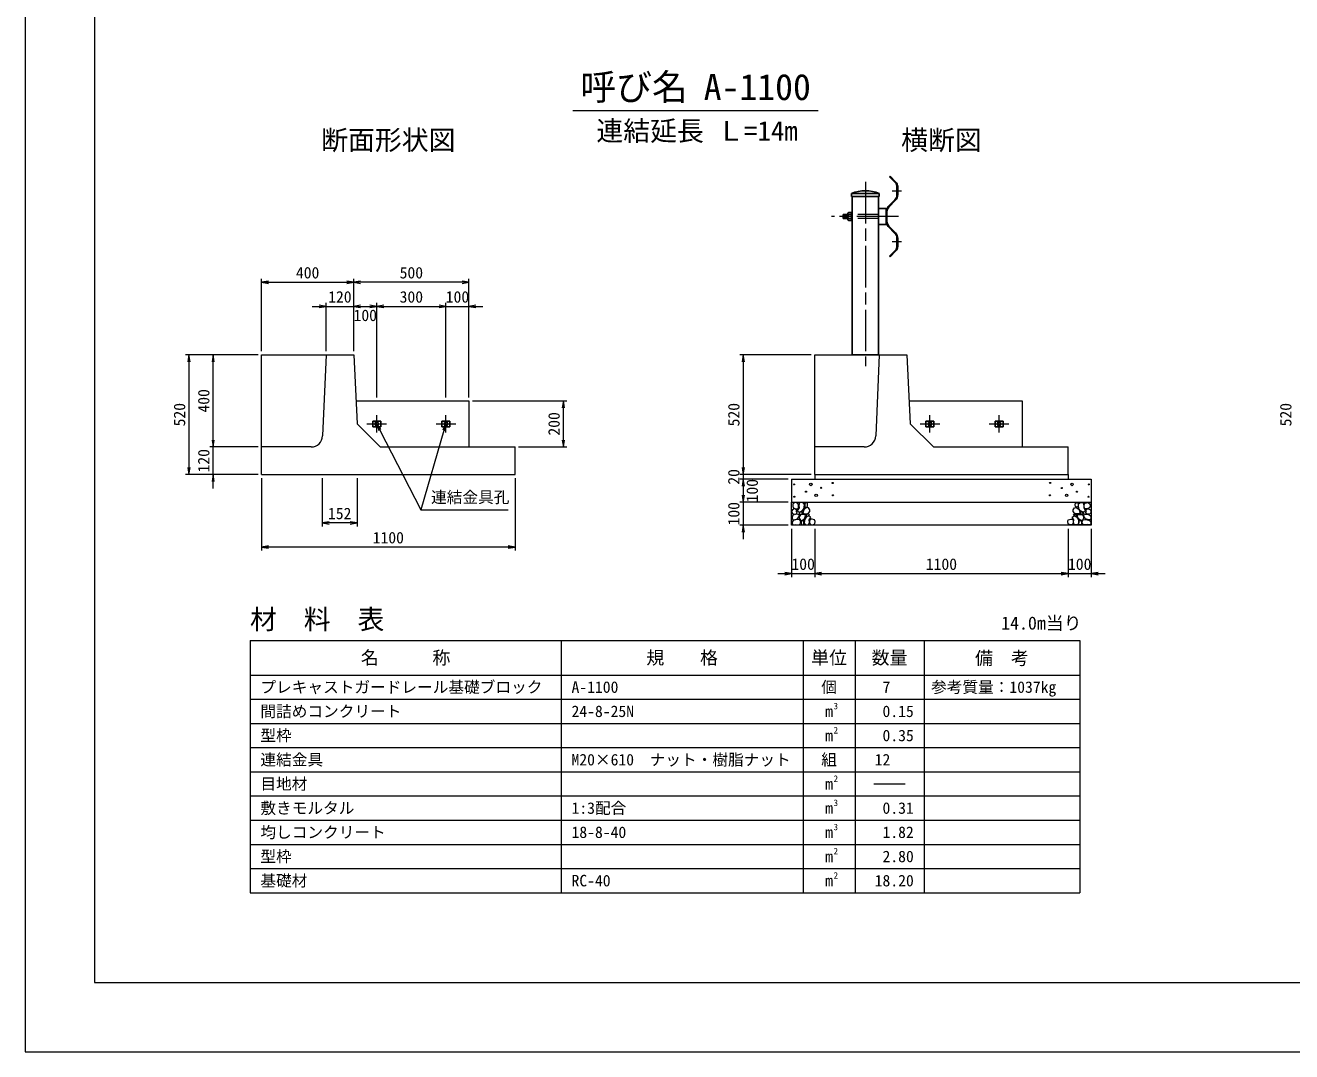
# Model space of a CAD drawing. Units: millimetres at full size, sheet at 1:15. Extents: x 0 to 12615, y 0 to 8910.
# Drawn here: x 0 to 5495, y 0 to 4455 of the extents above; entities that cross this region are included whole.
import ezdxf
from ezdxf.enums import TextEntityAlignment as Align

# ---------------------------------------------------------------- set-up
doc = ezdxf.new("R2010")
doc.units = ezdxf.units.MM
doc.header["$LTSCALE"] = 15
doc.linetypes.add('CHAIN', pattern=[18.5, 12, -1.5, 3.5, -1.5])
doc.linetypes.add('DASHED_SPACED', pattern=[12, 6, -6])
for name, color, linetype, lineweight in [('D-BMK', 2, 'CHAIN', 13), ('D-DCR-HCHn', 4, 'Continuous', 9), ('D-MTR-FRAM', 7, 'Continuous', 13), ('D-MTR-LINE', 7, 'Continuous', 13), ('D-STR-DIM', 7, 'Continuous', 13), ('D-STR-STRn', 1, 'Continuous', 25), ('D-STR-TXT', 7, 'Continuous', 13), ('D-TTL', 2, 'Continuous', 13), ('D-TTL-TXT', 7, 'Continuous', 13)]:
    doc.layers.add(name, color=color, linetype=linetype, lineweight=lineweight)
doc.layers.add('D-MTR', color=7, linetype='Continuous')
doc.layers.add('D-MTR-TXT', color=7, linetype='Continuous')
doc.styles.add('ＭＳ ゴシック', font='')
doc.styles.get('ＭＳ ゴシック').set_extended_font_data('MS Gothic')

# ---------------------------------------------------------------- blocks, each defined once
blk = doc.blocks.new('open_arrow')
at = {"color": 0, "linetype": 'Continuous', "lineweight": -2}
blk.add_lwpolyline([(7.5, 1.25), (0, 0), (7.5, -1.25)], dxfattribs=at)

msp = doc.modelspace()

# ---------------------------------------------------------------- linework, layer by layer
at = {"layer": 'D-BMK'}
for p, q in [((3645.02, 3775), (3645.02, 2975)), ((3801.91, 3734.5), (3761.97, 3734.5)), ((3788.37, 3625), (3498.67, 3625)), ((3801.91, 3515.5), (3761.97, 3515.5)), ((1525.02, 2687.5), (1525.02, 2762.5)), ((1825.02, 2687.5), (1825.02, 2762.5)), ((3925.02, 2687.5), (3925.02, 2762.5)), ((4225.02, 2687.5), (4225.02, 2762.5)), ((1482.52, 2725), (1567.52, 2725)), ((1782.52, 2725), (1867.52, 2725)), ((3882.52, 2725), (3967.52, 2725)), ((4182.52, 2725), (4267.52, 2725))]:
    msp.add_line(p, q, dxfattribs=at)
at = {"layer": 'D-DCR-HCHn'}
for points in [[(3350.62, 2380.8), (3340.22, 2383.11), (3330.98, 2378.49), (3329.82, 2368.08), (3332.13, 2359.99), (3343.69, 2356.53), (3351.78, 2356.53), (3355.25, 2362.31), (3355.25, 2375.02)], [(3359.87, 2381.95), (3356.4, 2371.55), (3357.56, 2359.99), (3349.47, 2347.28), (3359.87, 2341.5), (3371.43, 2347.28), (3378.36, 2356.53), (3380.67, 2371.55), (3378.36, 2379.64), (3371.43, 2383.11)], [(3381.83, 2379.64), (3381.83, 2365.77), (3387.61, 2362.31), (3393.39, 2365.77), (3394.54, 2373.86), (3393.39, 2380.8), (3385.3, 2383.11)], [(4568.22, 2379.64), (4568.22, 2365.77), (4562.44, 2362.31), (4556.66, 2365.77), (4555.51, 2373.86), (4556.66, 2380.8), (4564.75, 2383.11)], [(4590.18, 2381.95), (4593.65, 2371.55), (4592.49, 2359.99), (4600.58, 2347.28), (4590.18, 2341.5), (4578.62, 2347.28), (4571.69, 2356.53), (4569.38, 2371.55), (4571.69, 2379.64), (4578.62, 2383.11)], [(4599.43, 2380.8), (4609.83, 2383.11), (4619.07, 2378.49), (4620.23, 2368.08), (4617.92, 2359.99), (4606.36, 2356.53), (4598.27, 2356.53), (4594.8, 2362.31), (4594.8, 2375.02)], [(3328.67, 2351.9), (3325.2, 2341.5), (3329.82, 2334.57), (3341.38, 2333.41), (3349.27, 2336.8), (3346, 2344.97), (3348.31, 2349.59), (3343.69, 2354.22), (3336.76, 2356.53)], [(3350.6, 2313.5), (3359.16, 2326.35), (3358.09, 2329.56), (3346.32, 2332.77), (3335.62, 2331.7), (3328.13, 2325.28), (3327.06, 2317.78), (3328.13, 2310.29), (3336.69, 2308.15)], [(3354.88, 2286.75), (3362.37, 2289.96), (3364.51, 2300.66), (3360.23, 2308.15), (3352.74, 2310.29), (3343.11, 2309.22), (3332.41, 2304.94), (3327.06, 2298.52), (3327.06, 2291.03), (3330.27, 2286.75), (3343.11, 2287.82)], [(3362.18, 2341.5), (3356.4, 2336.88), (3358.71, 2333.41), (3366.8, 2333.41), (3370.27, 2334.57), (3372.58, 2339.19), (3369.12, 2342.66)], [(3380.57, 2313.5), (3385.92, 2326.35), (3381.64, 2331.7), (3368.79, 2331.7), (3363.44, 2329.56), (3358.09, 2322.07), (3358.09, 2315.64), (3363.44, 2307.08), (3369.86, 2306.01)], [(3379.52, 2354.22), (3373.74, 2340.35), (3378.36, 2334.57), (3392.23, 2334.57), (3398.01, 2336.88), (3403.79, 2344.97), (3403.79, 2351.9), (3398.01, 2361.15), (3391.07, 2362.31)], [(3398.76, 2287.82), (3401.97, 2297.45), (3400.9, 2308.15), (3408.39, 2319.93), (3398.76, 2325.28), (3388.06, 2319.93), (3381.64, 2311.36), (3379.5, 2297.45), (3381.64, 2289.96), (3388.06, 2286.75)], [(3396.62, 2325.28), (3401.97, 2329.56), (3399.83, 2332.77), (3392.34, 2332.77), (3389.13, 2331.7), (3386.99, 2327.42), (3390.2, 2324.21)], [(3407.32, 2288.89), (3416.95, 2286.75), (3425.51, 2291.03), (3426.58, 2300.66), (3424.44, 2308.15), (3413.74, 2311.36), (3406.25, 2311.36), (3403.04, 2306.01), (3403.04, 2294.24)], [(4542.73, 2288.89), (4533.1, 2286.75), (4524.54, 2291.03), (4523.47, 2300.66), (4525.61, 2308.15), (4536.31, 2311.36), (4543.8, 2311.36), (4547.01, 2306.01), (4547.01, 2294.24)], [(4551.29, 2287.82), (4548.08, 2297.45), (4549.15, 2308.15), (4541.66, 2319.93), (4551.29, 2325.28), (4561.99, 2319.93), (4568.41, 2311.36), (4570.55, 2297.45), (4568.41, 2289.96), (4561.99, 2286.75)], [(4570.53, 2354.22), (4576.31, 2340.35), (4571.69, 2334.57), (4557.82, 2334.57), (4552.04, 2336.88), (4546.26, 2344.97), (4546.26, 2351.9), (4552.04, 2361.15), (4558.98, 2362.31)], [(4553.43, 2325.28), (4548.08, 2329.56), (4550.22, 2332.77), (4557.71, 2332.77), (4560.92, 2331.7), (4563.06, 2327.42), (4559.85, 2324.21)], [(4569.48, 2313.5), (4564.13, 2326.35), (4568.41, 2331.7), (4581.26, 2331.7), (4586.61, 2329.56), (4591.96, 2322.07), (4591.96, 2315.64), (4586.61, 2307.08), (4580.19, 2306.01)], [(4587.87, 2341.5), (4593.65, 2336.88), (4591.34, 2333.41), (4583.25, 2333.41), (4579.78, 2334.57), (4577.47, 2339.19), (4580.93, 2342.66)], [(4595.17, 2286.75), (4587.68, 2289.96), (4585.54, 2300.66), (4589.82, 2308.15), (4597.31, 2310.29), (4606.94, 2309.22), (4617.64, 2304.94), (4622.99, 2298.52), (4622.99, 2291.03), (4619.78, 2286.75), (4606.94, 2287.82)], [(4599.45, 2313.5), (4590.89, 2326.35), (4591.96, 2329.56), (4603.73, 2332.77), (4614.43, 2331.7), (4621.92, 2325.28), (4622.99, 2317.78), (4621.92, 2310.29), (4613.36, 2308.15)], [(4621.38, 2351.9), (4624.85, 2341.5), (4620.23, 2334.57), (4608.67, 2333.41), (4600.78, 2336.8), (4604.05, 2344.97), (4601.74, 2349.59), (4606.36, 2354.22), (4613.29, 2356.53)], [(3378.43, 2289.96), (3378.43, 2302.8), (3373.07, 2306.01), (3367.72, 2302.8), (3366.65, 2295.31), (3367.72, 2288.89), (3375.22, 2286.75)], [(4571.62, 2289.96), (4571.62, 2302.8), (4576.97, 2306.01), (4582.33, 2302.8), (4583.4, 2295.31), (4582.33, 2288.89), (4574.83, 2286.75)]]:
    msp.add_lwpolyline(points, close=True, dxfattribs=at)
for centre, radius in [((3335.75, 2462.43), 2.25), ((3387.32, 2430.76), 2.25), ((3408.36, 2462.43), 5.62), ((3431.69, 2414.97), 5.62), ((3453.71, 2447.35), 2.25), ((3503.16, 2468.48), 2.25), ((4446.89, 2468.48), 2.25), ((4497.32, 2446.64), 2.25), ((4518.36, 2414.97), 5.62), ((4541.69, 2462.43), 5.62), ((4562.73, 2430.76), 2.25), ((4614.3, 2462.43), 2.25), ((3336.89, 2408.92), 2.25), ((3504.3, 2414.97), 2.25), ((4445.75, 2414.97), 2.25), ((4613.16, 2408.92), 2.25)]:
    msp.add_circle(centre, radius, dxfattribs=at)
at = {"layer": 'D-MTR-FRAM'}
for p, q in [((975.02, 1785), (4575.02, 1785)), ((975.02, 1785), (975.02, 690)), ((3900.02, 1785), (3900.02, 690)), ((4575.02, 1785), (4575.02, 690)), ((975.02, 690), (4575.02, 690))]:
    msp.add_line(p, q, dxfattribs=at)
at = {"layer": 'D-MTR-LINE'}
for p, q in [((2325.02, 1785), (2325.02, 690)), ((3375.02, 1785), (3375.02, 690)), ((3600.02, 1785), (3600.02, 690)), ((975.02, 1635), (4575.02, 1635)), ((975.02, 1530), (4575.02, 1530)), ((975.02, 1425), (4575.02, 1425)), ((975.02, 1320), (4575.02, 1320)), ((975.02, 1215), (4575.02, 1215)), ((3681.72, 1162.5), (3818.32, 1162.5)), ((975.02, 1110), (4575.02, 1110)), ((975.02, 1005), (4575.02, 1005)), ((975.02, 900), (4575.02, 900)), ((975.02, 795), (4575.02, 795))]:
    msp.add_line(p, q, dxfattribs=at)
at = {"layer": 'D-STR-DIM'}
for p, q in [((1025.02, 3040), (1025.02, 3355)), ((1425.02, 3040), (1425.02, 3355)), ((1425.02, 3040), (1425.02, 3355)), ((1925.02, 2840), (1925.02, 3355)), ((1025.02, 3340), (1425.02, 3340)), ((1925.02, 3340), (1425.02, 3340)), ((1305.02, 3040), (1305.02, 3250)), ((1425.02, 3040), (1425.02, 3250)), ((1425.02, 3040), (1425.02, 3250)), ((1525.02, 2840), (1525.02, 3250)), ((1525.02, 2840), (1525.02, 3250)), ((1825.02, 2840), (1825.02, 3250)), ((1825.02, 2840), (1825.02, 3250)), ((1925.02, 2840), (1925.02, 3250)), ((1245.02, 3235), (1485.02, 3235)), ((1425.02, 3235), (1525.02, 3235)), ((1525.02, 3235), (1825.02, 3235)), ((1765.02, 3235), (1985.02, 3235)), ((1010.02, 3025), (695.02, 3025)), ((710.02, 3025), (710.02, 2505)), ((1010.02, 3025), (800.02, 3025)), ((815.02, 2625), (815.02, 3025)), ((3410.02, 3025), (3100.02, 3025)), ((3115.02, 3025), (3115.02, 2505)), ((1940.02, 2825), (2350.02, 2825)), ((2335.02, 2625), (2335.02, 2825)), ((815.02, 2445), (815.02, 2685)), ((1010.02, 2625), (800.02, 2625)), ((1010.02, 2625), (800.02, 2625)), ((2140.02, 2625), (2350.02, 2625)), ((3115.02, 2565), (3115.02, 2425)), ((1010.02, 2505), (695.02, 2505)), ((1010.02, 2505), (800.02, 2505)), ((1025.02, 2490), (1025.02, 2175)), ((1288.02, 2490), (1288.02, 2280)), ((1440.02, 2490), (1440.02, 2280)), ((2125.02, 2490), (2125.02, 2175)), ((3410.02, 2505), (3100.02, 2505)), ((3410.02, 2505), (3100.02, 2505)), ((3310.02, 2485), (3100.02, 2485)), ((3310.02, 2485), (3100.02, 2485)), ((3115.02, 2485), (3115.02, 2385)), ((3115.02, 2445), (3115.02, 2225)), ((3310.02, 2385), (3100.02, 2385)), ((3310.02, 2385), (3100.02, 2385)), ((1440.02, 2295), (1288.02, 2295)), ((3310.02, 2285), (3100.02, 2285)), ((3325.02, 2270), (3325.02, 2060)), ((3425.02, 2270), (3425.02, 2060)), ((3425.02, 2270), (3425.02, 2060)), ((4525.02, 2270), (4525.02, 2060)), ((4525.02, 2270), (4525.02, 2060)), ((4625.02, 2270), (4625.02, 2060)), ((2125.02, 2190), (1025.02, 2190)), ((3265.02, 2075), (3485.02, 2075)), ((3425.02, 2075), (4525.02, 2075)), ((4465.02, 2075), (4685.02, 2075))]:
    msp.add_line(p, q, dxfattribs=at)
at = {"layer": 'D-STR-STRn'}
for p, q in [((3752.18, 3800), (3749.95, 3797.7)), ((3749.95, 3797.7), (3775.41, 3771.34)), ((3752.18, 3800), (3777.71, 3773.56)), ((3781.97, 3719.32), (3781.97, 3755.08)), ((3785.17, 3719.32), (3785.17, 3755.08)), ((3584.87, 3725), (3584.87, 3712.5)), ((3705.17, 3725), (3584.87, 3725)), ((3705.17, 3712.5), (3584.87, 3712.5)), ((3587.87, 3712.5), (3587.87, 3025)), ((3702.17, 3712.5), (3702.17, 3660)), ((3705.17, 3725), (3705.17, 3712.5)), ((3773.44, 3698.2), (3744.61, 3668.34)), ((3775.74, 3695.98), (3746.91, 3666.12)), ((3548.67, 3634), (3568.67, 3634)), ((3548.67, 3634), (3548.67, 3616)), ((3551.17, 3634), (3551.17, 3616)), ((3553.67, 3634), (3553.67, 3616)), ((3556.17, 3634), (3556.17, 3616)), ((3558.67, 3634), (3558.67, 3616)), ((3561.17, 3634), (3561.17, 3616)), ((3563.67, 3634), (3563.67, 3616)), ((3566.17, 3634), (3566.17, 3616)), ((3568.67, 3611.98), (3568.67, 3638.02)), ((3568.67, 3634), (3568.67, 3616)), ((3584.67, 3642.31), (3572.14, 3642.31)), ((3584.67, 3633.63), (3572.14, 3633.63)), ((3587.87, 3643.5), (3584.67, 3643.5)), ((3584.67, 3643.5), (3584.67, 3606.5)), ((3584.67, 3607.69), (3584.67, 3642.31)), ((3587.87, 3636), (3584.67, 3636)), ((3587.87, 3643.5), (3587.87, 3606.5)), ((3702.17, 3660), (3702.17, 3590)), ((3735.17, 3660), (3702.17, 3660)), ((3735.17, 3660), (3735.17, 3590)), ((3735.17, 3605), (3735.17, 3645)), ((3738.37, 3605), (3738.37, 3645)), ((3738.37, 3607.69), (3738.37, 3642.31)), ((3548.67, 3616), (3568.67, 3616)), ((3584.67, 3616.37), (3572.14, 3616.37)), ((3584.67, 3607.69), (3572.14, 3607.69)), ((3587.87, 3614), (3584.67, 3614)), ((3587.87, 3606.5), (3584.67, 3606.5)), ((3735.17, 3590), (3702.17, 3590)), ((3702.17, 3590), (3702.17, 3025)), ((3773.44, 3551.8), (3744.61, 3581.66)), ((3775.74, 3554.02), (3746.91, 3583.88)), ((3781.97, 3530.68), (3781.97, 3494.92)), ((3785.17, 3530.68), (3785.17, 3494.92)), ((3749.95, 3452.3), (3775.41, 3478.66)), ((3752.18, 3450), (3777.71, 3476.44)), ((3752.18, 3450), (3749.95, 3452.3)), ((3702.17, 3025), (3587.87, 3025)), ((1507.52, 2737.5), (1507.52, 2712.5)), ((1507.52, 2737.5), (1542.52, 2737.5)), ((1507.52, 2712.5), (1542.52, 2712.5)), ((1542.52, 2737.5), (1542.52, 2712.5)), ((1807.52, 2737.5), (1807.52, 2712.5)), ((1807.52, 2737.5), (1842.52, 2737.5)), ((1807.52, 2712.5), (1842.52, 2712.5)), ((1842.52, 2737.5), (1842.52, 2712.5)), ((3907.52, 2737.5), (3907.52, 2712.5)), ((3907.52, 2737.5), (3942.52, 2737.5)), ((3907.52, 2712.5), (3942.52, 2712.5)), ((3942.52, 2737.5), (3942.52, 2712.5)), ((4207.52, 2737.5), (4207.52, 2712.5)), ((4207.52, 2737.5), (4242.52, 2737.5)), ((4207.52, 2712.5), (4242.52, 2712.5)), ((4242.52, 2737.5), (4242.52, 2712.5))]:
    msp.add_line(p, q, dxfattribs=at)
at = {"layer": 'D-STR-STRn', "linetype": 'DASHED_SPACED', "lineweight": 13}
for p, q in [((3702.17, 3634.23), (3587.87, 3634.23)), ((3702.17, 3615.77), (3587.87, 3615.77))]:
    msp.add_line(p, q, dxfattribs=at)
at = {"layer": 'D-STR-STRn', "lineweight": 13}
for p, q in [((1025.02, 2625), (1025.02, 3025)), ((1025.02, 3025), (1345.02, 3025)), ((1305.02, 3025), (1290.06, 2672.88)), ((1345.02, 3025), (1425.02, 3025)), ((1425.02, 3025), (1440.02, 2725)), ((3425.02, 2625), (3425.02, 3025)), ((3425.02, 3025), (3745.02, 3025)), ((3705.02, 3025), (3690.06, 2672.88)), ((3745.02, 3025), (3825.02, 3025)), ((3825.02, 3025), (3840.02, 2725)), ((1435.02, 2825), (1925.02, 2825)), ((1925.02, 2825), (1925.02, 2625)), ((3835.02, 2825), (4325.02, 2825)), ((4325.02, 2825), (4325.02, 2625)), ((1440.02, 2725), (1540.02, 2625)), ((3840.02, 2725), (3940.02, 2625)), ((1240.1, 2625), (1025.02, 2625)), ((1025.02, 2505), (1025.02, 2625)), ((1540.02, 2625), (2125.02, 2625)), ((2125.02, 2505), (2125.02, 2625)), ((3640.1, 2625), (3425.02, 2625)), ((3425.02, 2505), (3425.02, 2625)), ((3940.02, 2625), (4525.02, 2625)), ((4525.02, 2505), (4525.02, 2625)), ((1025.02, 2505), (2125.02, 2505)), ((3325.02, 2485), (4625.02, 2485)), ((3325.02, 2485), (3325.02, 2385)), ((3425.02, 2505), (4525.02, 2505)), ((3425.02, 2505), (3425.02, 2485)), ((4525.02, 2505), (4525.02, 2485)), ((4625.02, 2485), (4625.02, 2385)), ((3325.02, 2285), (3325.02, 2385)), ((3325.02, 2385), (4625.02, 2385)), ((4625.02, 2385), (4625.02, 2285)), ((4625.02, 2285), (3325.02, 2285))]:
    msp.add_line(p, q, dxfattribs=at)
at = {"layer": 'D-STR-STRn'}
for centre in [(1525.02, 2725), (1825.02, 2725), (3925.02, 2725), (4225.02, 2725)]:
    msp.add_circle(centre, 8, dxfattribs=at)
for centre, radius, start, end in [((3645.02, 3580.25), 156.75, 67.4351, 112.5649), ((3758.57, 3755.08), 23.4, 0, 44), ((3758.57, 3755.08), 26.6, 0, 44), ((3751.57, 3719.32), 30.4, 316, 0), ((3751.57, 3719.32), 33.6, 316, 0), ((3573.12, 3637.97), 4.45, 102.80038, 257.19962), ((3581.17, 3625), 12.5, 136.3091, 223.6909), ((3768.77, 3645), 33.6, 136, 180), ((3768.77, 3645), 30.4, 136, 180), ((3573.12, 3612.03), 4.45, 102.80038, 257.19962), ((3768.77, 3605), 33.6, 180, 224), ((3768.77, 3605), 30.4, 180, 224), ((3751.57, 3530.68), 30.4, 0, 44), ((3751.57, 3530.68), 33.6, 0, 44), ((3758.57, 3494.92), 23.4, 316, 0), ((3758.57, 3494.92), 26.6, 316, 0)]:
    msp.add_arc(centre, radius, start, end, dxfattribs=at)
at = {"layer": 'D-STR-STRn', "lineweight": 13}
for centre in [(1240.1, 2675), (3640.1, 2675)]:
    msp.add_arc(centre, 50, 270, 357.56639, dxfattribs=at)
at = {"layer": 'D-STR-TXT'}
for points in [[(1525.02, 2725), (1538.67, 2698.28), (1715.57, 2351.92), (2095.02, 2351.92)], [(1825.02, 2725), (1816.58, 2696.21), (1715.57, 2351.92)]]:
    msp.add_lwpolyline(points, dxfattribs=at)
at = {"layer": 'D-TTL'}
for points in [[(0.02, 0), (12615.02, 0), (12615.02, 8910), (0.02, 8910)], [(300.02, 300), (12315.02, 300), (12315.02, 8610), (300.02, 8610)]]:
    msp.add_lwpolyline(points, close=True, dxfattribs=at)
at = {"layer": 'D-TTL-TXT'}
msp.add_line((2375.02, 4085), (3440.73, 4085), dxfattribs=at)

# ---------------------------------------------------------------- block references
at = {"layer": 'D-STR-DIM', "xscale": 4, "yscale": 4}
for p in [(1025.02, 3340), (1425.02, 3340), (1425.02, 3235), (1425.02, 3235), (1525.02, 3235), (1925.02, 3235), (1288.02, 2295), (1025.02, 2190), (3425.02, 2075), (3425.02, 2075), (4625.02, 2075)]:
    msp.add_blockref('open_arrow', p, dxfattribs=at)
for p, rotation in [((1425.02, 3340), 180), ((1925.02, 3340), 180), ((1305.02, 3235), 180), ((1525.02, 3235), 180), ((1825.02, 3235), 180), ((1825.02, 3235), 180), ((710.02, 3025), 270), ((815.02, 3025), 270), ((3115.02, 3025), 270), ((2335.02, 2825), 270), ((815.02, 2625), 90), ((815.02, 2625), 90), ((2335.02, 2625), 90), ((710.02, 2505), 90), ((3115.02, 2505), 90), ((3115.02, 2505), 90), ((815.02, 2505), 270), ((3115.02, 2485), 270), ((3115.02, 2485), 270), ((3115.02, 2385), 90), ((3115.02, 2385), 90), ((1440.02, 2295), 180), ((3115.02, 2285), 270), ((2125.02, 2190), 180), ((3325.02, 2075), 180), ((4525.02, 2075), 180), ((4525.02, 2075), 180)]:
    msp.add_blockref('open_arrow', p, dxfattribs=dict(at, rotation=rotation))
at = {"layer": 'D-STR-TXT', "xscale": 4, "yscale": 4}
for p, rotation in [((1525.02, 2725), 297.1), ((1825.02, 2725), 253.6)]:
    msp.add_blockref('open_arrow', p, dxfattribs=dict(at, rotation=rotation))

# ---------------------------------------------------------------- texts
at = {"layer": 'D-MTR', "style": 'ＭＳ ゴシック'}
msp.add_text('材\u3000料\u3000表', height=85.45, dxfattribs=at).set_placement((975.02, 1808.55), align=Align.BOTTOM_LEFT)
msp.add_text('14.0m当り', height=56.96, dxfattribs=at).set_placement((4583.24, 1815), align=Align.BOTTOM_RIGHT)
at = {"layer": 'D-MTR-TXT', "style": 'ＭＳ ゴシック'}
for s, height, p in [('名\u3000\u3000\u3000称', 56.96, (1650.02, 1710)), ('規\u3000\u3000格', 56.96, (2850.02, 1710)), ('単位', 56.96, (3487.52, 1710)), ('数量', 56.96, (3750.02, 1710)), ('備\u3000考', 56.96, (4237.52, 1708.17)), ('個', 49.84, (3487.52, 1582.5)), ('m', 49.84, (3487.52, 1477.5)), ('m', 49.84, (3487.52, 1372.5)), ('組', 49.84, (3487.52, 1267.5)), ('m', 49.84, (3487.52, 1162.5)), ('m', 49.84, (3487.52, 1057.5)), ('m', 49.84, (3487.52, 952.5)), ('m', 49.84, (3487.52, 847.5)), ('m', 49.84, (3487.52, 742.5))]:
    msp.add_text(s, height=height, dxfattribs=at).set_placement(p, align=Align.MIDDLE_CENTER)
for s, p in [('プレキャストガードレール基礎ブロック', (1020.02, 1582.5)), ('A-1100', (2370.02, 1582.5)), ('参考質量：1037kg', (3930.02, 1582.5)), ('間詰めコンクリート', (1020.02, 1477.5)), ('24-8-25N', (2370.02, 1477.5)), ('型枠', (1020.02, 1372.5)), ('連結金具', (1020.02, 1267.5)), ('M20×610\u3000ナット・樹脂ナット', (2370.02, 1267.5)), ('目地材', (1020.02, 1162.5)), ('敷きモルタル', (1020.02, 1057.5)), ('1:3配合', (2370.02, 1057.5)), ('均しコンクリート', (1020.02, 952.5)), ('18-8-40', (2370.02, 952.5)), ('型枠', (1020.02, 847.5)), ('基礎材', (1020.02, 742.5)), ('RC-40', (2370.02, 742.5))]:
    msp.add_text(s, height=49.84, dxfattribs=at).set_placement(p, align=Align.MIDDLE_LEFT)
for s, p in [('7   ', (3855.02, 1582.5)), ('0.15', (3855.02, 1477.5)), ('0.35', (3855.02, 1372.5)), ('12   ', (3855.02, 1267.5)), ('0.31', (3855.02, 1057.5)), ('1.82', (3855.02, 952.5)), ('2.80', (3855.02, 847.5)), ('18.20', (3855.02, 742.5))]:
    msp.add_text(s, height=49.84, dxfattribs=at).set_placement(p, align=Align.MIDDLE_RIGHT)
for s, p in [('3', (3507.12, 1477.5)), ('2', (3507.12, 1372.5)), ('2', (3507.12, 1162.5)), ('3', (3507.12, 1057.5)), ('3', (3507.12, 952.5)), ('2', (3507.12, 847.5)), ('2', (3507.12, 742.5))]:
    msp.add_text(s, height=28.48, dxfattribs=at).set_placement(p, align=Align.BOTTOM_LEFT)
at = {"layer": 'D-STR-DIM', "style": 'ＭＳ ゴシック'}
for s, p in [('400', (1225.02, 3381.25)), ('500', (1675.02, 3381.25)), ('120', (1365.02, 3276.25)), ('300', (1675.02, 3276.25)), ('100', (1875.02, 3276.25)), ('100', (1475.02, 3196.25)), ('152', (1364.02, 2336.25)), ('1100', (1575.02, 2231.25)), ('100', (3375.02, 2116.25)), ('1100', (3975.02, 2116.25)), ('100', (4575.02, 2116.25))]:
    msp.add_text(s, height=49.84, dxfattribs=at).set_placement(p, align=Align.MIDDLE_CENTER)
for s, p in [('400', (773.77, 2825)), ('520', (668.77, 2765)), ('520', (3073.77, 2765)), ('520', (5468.77, 2765)), ('200', (2293.77, 2725)), ('120', (773.77, 2565)), ('20', (3073.77, 2495)), ('100', (3153.77, 2435)), ('100', (3073.77, 2335))]:
    msp.add_text(s, height=49.84, rotation=90, dxfattribs=at).set_placement(p, align=Align.MIDDLE_CENTER)
at = {"layer": 'D-STR-TXT', "style": 'ＭＳ ゴシック'}
msp.add_text('連結金具孔', height=49.84, dxfattribs=at).set_placement((1760.57, 2366.92), align=Align.BOTTOM_LEFT)
at = {"layer": 'D-TTL-TXT', "style": 'ＭＳ ゴシック'}
for s, height, p in [('呼び名', 113.9, (2641.27, 4096.25)), ('A-1100', 113.9, (3175.98, 4096.25)), ('断面形状図', 85.45, (1575.02, 3888.61)), ('連結延長 Ｌ=14m', 85.45, (2914.7, 3928.46)), ('横断図', 85.45, (3975.02, 3888.61))]:
    msp.add_text(s, height=height, dxfattribs=at).set_placement(p, align=Align.BOTTOM_CENTER)

doc.saveas('drawing.dxf')
